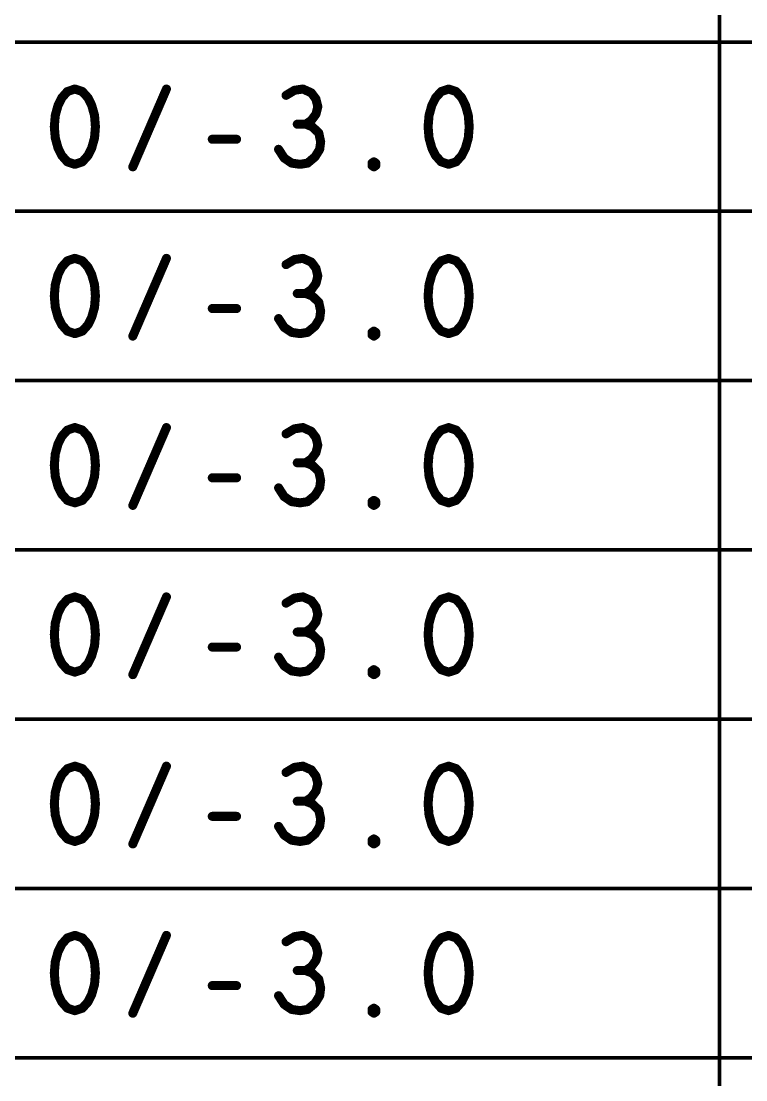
# Model space of a CAD drawing. Extents: x -14.2 to 19.9, y -5.2 to 16.9.
# Drawn here: x 12.255 to 13.457, y 3.248 to 5.005 of the extents above; entities that cross this region are included whole.
import ezdxf

# ---------------------------------------------------------------- set-up
doc = ezdxf.new("R2010")
doc.units = 0
doc.layers.get('0').update_dxf_attribs({"linetype": 'CONTINUOUS'})
doc.layers.add('FAB', color=2, linetype='CONTINUOUS')

# ---------------------------------------------------------------- blocks, each defined once
blk = doc.blocks.new('ROUND_105')
at = {"const_width": 0.0075}
blk.add_lwpolyline([(-0.00375, 0, 1), (0.00375, 0, 1)], format="xyb", close=True, dxfattribs=at)

msp = doc.modelspace()

# ---------------------------------------------------------------- linework, layer by layer
at = {"layer": 'FAB'}
for points, const_width in [([(13.4138, 6.3754), (13.4138, -0.3686)], 0.006), ([(8.7328, 4.9703), (15.4598, 4.9703)], 0.006), ([(12.3319, 4.8882), (12.3226, 4.8778)], 0.015), ([(12.3443, 4.8924), (12.3319, 4.8882)], 0.015), ([(12.3567, 4.8882), (12.3443, 4.8924)], 0.015), ([(12.366, 4.8778), (12.3567, 4.8882)], 0.015), ([(12.4404, 4.7632), (12.4962, 4.8924)], 0.015), ([(12.7086, 4.8903), (12.6946, 4.8819)], 0.015), ([(12.7225, 4.8924), (12.7086, 4.8903)], 0.015), ([(12.7365, 4.8861), (12.7225, 4.8924)], 0.015), ([(12.7442, 4.8757), (12.7365, 4.8861)], 0.015), ([(12.9519, 4.8882), (12.9426, 4.8778)], 0.015), ([(12.9643, 4.8924), (12.9519, 4.8882)], 0.015), ([(12.9767, 4.8882), (12.9643, 4.8924)], 0.015), ([(12.986, 4.8778), (12.9767, 4.8882)], 0.015), ([(12.3164, 4.8653), (12.3118, 4.8486)], 0.015), ([(12.3226, 4.8778), (12.3164, 4.8653)], 0.015), ([(12.3722, 4.8653), (12.366, 4.8778)], 0.015), ([(12.3769, 4.8486), (12.3722, 4.8653)], 0.015), ([(12.7473, 4.8632), (12.7442, 4.8757)], 0.015), ([(12.7442, 4.8507), (12.7473, 4.8632)], 0.015), ([(12.9364, 4.8653), (12.9318, 4.8486)], 0.015), ([(12.9426, 4.8778), (12.9364, 4.8653)], 0.015), ([(12.9922, 4.8653), (12.986, 4.8778)], 0.015), ([(12.9969, 4.8486), (12.9922, 4.8653)], 0.015), ([(12.3118, 4.8486), (12.3102, 4.8298)], 0.015), ([(12.3784, 4.8298), (12.3769, 4.8486)], 0.015), ([(12.7365, 4.8403), (12.7442, 4.8507)], 0.015), ([(12.9318, 4.8486), (12.9302, 4.8298)], 0.015), ([(12.9984, 4.8298), (12.9969, 4.8486)], 0.015), ([(12.3102, 4.8298), (12.3118, 4.8111)], 0.015), ([(12.3769, 4.8111), (12.3784, 4.8298)], 0.015), ([(12.7272, 4.834), (12.7132, 4.834)], 0.015), ([(12.7272, 4.834), (12.7365, 4.8403)], 0.015), ([(12.738, 4.8298), (12.7272, 4.834)], 0.015), ([(12.7489, 4.8194), (12.738, 4.8298)], 0.015), ([(12.9302, 4.8298), (12.9318, 4.8111)], 0.015), ([(12.9969, 4.8111), (12.9984, 4.8298)], 0.015), ([(12.3118, 4.8111), (12.3164, 4.7944)], 0.015), ([(12.3722, 4.7944), (12.3769, 4.8111)], 0.015), ([(12.5722, 4.809), (12.6125, 4.809)], 0.015), ([(12.752, 4.8048), (12.7489, 4.8194)], 0.015), ([(12.9318, 4.8111), (12.9364, 4.7944)], 0.015), ([(12.9922, 4.7944), (12.9969, 4.8111)], 0.015), ([(12.3164, 4.7944), (12.3226, 4.7819)], 0.015), ([(12.366, 4.7819), (12.3722, 4.7944)], 0.015), ([(12.6822, 4.7923), (12.6915, 4.7778)], 0.015), ([(12.7427, 4.7798), (12.7504, 4.7923)], 0.015), ([(12.7504, 4.7923), (12.752, 4.8048)], 0.015), ([(12.9364, 4.7944), (12.9426, 4.7819)], 0.015), ([(12.986, 4.7819), (12.9922, 4.7944)], 0.015), ([(12.3226, 4.7819), (12.3319, 4.7715)], 0.015), ([(12.3567, 4.7715), (12.366, 4.7819)], 0.015), ([(12.6915, 4.7778), (12.7039, 4.7694)], 0.015), ([(12.7303, 4.7694), (12.7427, 4.7798)], 0.015), ([(12.9426, 4.7819), (12.9519, 4.7715)], 0.015), ([(12.9767, 4.7715), (12.986, 4.7819)], 0.015), ([(12.3319, 4.7715), (12.3443, 4.7674)], 0.015), ([(12.3443, 4.7674), (12.3567, 4.7715)], 0.015), ([(12.7039, 4.7694), (12.7179, 4.7674)], 0.015), ([(12.7179, 4.7674), (12.7303, 4.7694)], 0.015), ([(12.8372, 4.7694), (12.8403, 4.7715)], 0.015), ([(12.8372, 4.7653), (12.8372, 4.7694)], 0.015), ([(12.8403, 4.7632), (12.8372, 4.7653)], 0.015), ([(12.8403, 4.7715), (12.8434, 4.7694)], 0.015), ([(12.8434, 4.7653), (12.8403, 4.7632)], 0.015), ([(12.8434, 4.7694), (12.8434, 4.7653)], 0.015), ([(12.9519, 4.7715), (12.9643, 4.7674)], 0.015), ([(12.9643, 4.7674), (12.9767, 4.7715)], 0.015), ([(8.7328, 4.6894), (15.4598, 4.6894)], 0.006), ([(12.3319, 4.6072), (12.3226, 4.5968)], 0.015), ([(12.3443, 4.6113), (12.3319, 4.6072)], 0.015), ([(12.3567, 4.6072), (12.3443, 4.6113)], 0.015), ([(12.366, 4.5968), (12.3567, 4.6072)], 0.015), ([(12.4404, 4.4822), (12.4962, 4.6113)], 0.015), ([(12.7086, 4.6093), (12.6946, 4.6009)], 0.015), ([(12.7225, 4.6113), (12.7086, 4.6093)], 0.015), ([(12.7365, 4.6051), (12.7225, 4.6113)], 0.015), ([(12.7442, 4.5947), (12.7365, 4.6051)], 0.015), ([(12.9519, 4.6072), (12.9426, 4.5968)], 0.015), ([(12.9643, 4.6113), (12.9519, 4.6072)], 0.015), ([(12.9767, 4.6072), (12.9643, 4.6113)], 0.015), ([(12.986, 4.5968), (12.9767, 4.6072)], 0.015), ([(12.3164, 4.5843), (12.3118, 4.5676)], 0.015), ([(12.3226, 4.5968), (12.3164, 4.5843)], 0.015), ([(12.3722, 4.5843), (12.366, 4.5968)], 0.015), ([(12.3769, 4.5676), (12.3722, 4.5843)], 0.015), ([(12.7473, 4.5822), (12.7442, 4.5947)], 0.015), ([(12.7442, 4.5697), (12.7473, 4.5822)], 0.015), ([(12.9364, 4.5843), (12.9318, 4.5676)], 0.015), ([(12.9426, 4.5968), (12.9364, 4.5843)], 0.015), ([(12.9922, 4.5843), (12.986, 4.5968)], 0.015), ([(12.9969, 4.5676), (12.9922, 4.5843)], 0.015), ([(12.3118, 4.5676), (12.3102, 4.5488)], 0.015), ([(12.3784, 4.5488), (12.3769, 4.5676)], 0.015), ([(12.7365, 4.5593), (12.7442, 4.5697)], 0.015), ([(12.9318, 4.5676), (12.9302, 4.5488)], 0.015), ([(12.9984, 4.5488), (12.9969, 4.5676)], 0.015), ([(12.3102, 4.5488), (12.3118, 4.5301)], 0.015), ([(12.3769, 4.5301), (12.3784, 4.5488)], 0.015), ([(12.7272, 4.553), (12.7132, 4.553)], 0.015), ([(12.7272, 4.553), (12.7365, 4.5593)], 0.015), ([(12.738, 4.5488), (12.7272, 4.553)], 0.015), ([(12.7489, 4.5384), (12.738, 4.5488)], 0.015), ([(12.9302, 4.5488), (12.9318, 4.5301)], 0.015), ([(12.9969, 4.5301), (12.9984, 4.5488)], 0.015), ([(12.3118, 4.5301), (12.3164, 4.5134)], 0.015), ([(12.3722, 4.5134), (12.3769, 4.5301)], 0.015), ([(12.5722, 4.528), (12.6125, 4.528)], 0.015), ([(12.752, 4.5238), (12.7489, 4.5384)], 0.015), ([(12.9318, 4.5301), (12.9364, 4.5134)], 0.015), ([(12.9922, 4.5134), (12.9969, 4.5301)], 0.015), ([(12.3164, 4.5134), (12.3226, 4.5009)], 0.015), ([(12.366, 4.5009), (12.3722, 4.5134)], 0.015), ([(12.6822, 4.5113), (12.6915, 4.4968)], 0.015), ([(12.7427, 4.4988), (12.7504, 4.5113)], 0.015), ([(12.7504, 4.5113), (12.752, 4.5238)], 0.015), ([(12.9364, 4.5134), (12.9426, 4.5009)], 0.015), ([(12.986, 4.5009), (12.9922, 4.5134)], 0.015), ([(12.3226, 4.5009), (12.3319, 4.4905)], 0.015), ([(12.3567, 4.4905), (12.366, 4.5009)], 0.015), ([(12.6915, 4.4968), (12.7039, 4.4884)], 0.015), ([(12.7303, 4.4884), (12.7427, 4.4988)], 0.015), ([(12.9426, 4.5009), (12.9519, 4.4905)], 0.015), ([(12.9767, 4.4905), (12.986, 4.5009)], 0.015), ([(12.3319, 4.4905), (12.3443, 4.4863)], 0.015), ([(12.3443, 4.4863), (12.3567, 4.4905)], 0.015), ([(12.7039, 4.4884), (12.7179, 4.4863)], 0.015), ([(12.7179, 4.4863), (12.7303, 4.4884)], 0.015), ([(12.8372, 4.4884), (12.8403, 4.4905)], 0.015), ([(12.8372, 4.4843), (12.8372, 4.4884)], 0.015), ([(12.8403, 4.4822), (12.8372, 4.4843)], 0.015), ([(12.8403, 4.4905), (12.8434, 4.4884)], 0.015), ([(12.8434, 4.4843), (12.8403, 4.4822)], 0.015), ([(12.8434, 4.4884), (12.8434, 4.4843)], 0.015), ([(12.9519, 4.4905), (12.9643, 4.4863)], 0.015), ([(12.9643, 4.4863), (12.9767, 4.4905)], 0.015), ([(8.7328, 4.4084), (15.4598, 4.4084)], 0.006), ([(12.3226, 4.3158), (12.3164, 4.3033)], 0.015), ([(12.3319, 4.3262), (12.3226, 4.3158)], 0.015), ([(12.3443, 4.3304), (12.3319, 4.3262)], 0.015), ([(12.3567, 4.3262), (12.3443, 4.3304)], 0.015), ([(12.366, 4.3158), (12.3567, 4.3262)], 0.015), ([(12.3722, 4.3033), (12.366, 4.3158)], 0.015), ([(12.4404, 4.2012), (12.4962, 4.3304)], 0.015), ([(12.7086, 4.3283), (12.6946, 4.3199)], 0.015), ([(12.7225, 4.3304), (12.7086, 4.3283)], 0.015), ([(12.7365, 4.3241), (12.7225, 4.3304)], 0.015), ([(12.7442, 4.3137), (12.7365, 4.3241)], 0.015), ([(12.9426, 4.3158), (12.9364, 4.3033)], 0.015), ([(12.9519, 4.3262), (12.9426, 4.3158)], 0.015), ([(12.9643, 4.3304), (12.9519, 4.3262)], 0.015), ([(12.9767, 4.3262), (12.9643, 4.3304)], 0.015), ([(12.986, 4.3158), (12.9767, 4.3262)], 0.015), ([(12.9922, 4.3033), (12.986, 4.3158)], 0.015), ([(12.3164, 4.3033), (12.3118, 4.2866)], 0.015), ([(12.3769, 4.2866), (12.3722, 4.3033)], 0.015), ([(12.7473, 4.3012), (12.7442, 4.3137)], 0.015), ([(12.7442, 4.2887), (12.7473, 4.3012)], 0.015), ([(12.9364, 4.3033), (12.9318, 4.2866)], 0.015), ([(12.9969, 4.2866), (12.9922, 4.3033)], 0.015), ([(12.3118, 4.2866), (12.3102, 4.2678)], 0.015), ([(12.3784, 4.2678), (12.3769, 4.2866)], 0.015), ([(12.7365, 4.2783), (12.7442, 4.2887)], 0.015), ([(12.9318, 4.2866), (12.9302, 4.2678)], 0.015), ([(12.9984, 4.2678), (12.9969, 4.2866)], 0.015), ([(12.3102, 4.2678), (12.3118, 4.2491)], 0.015), ([(12.3769, 4.2491), (12.3784, 4.2678)], 0.015), ([(12.7272, 4.272), (12.7132, 4.272)], 0.015), ([(12.7272, 4.272), (12.7365, 4.2783)], 0.015), ([(12.738, 4.2678), (12.7272, 4.272)], 0.015), ([(12.7489, 4.2574), (12.738, 4.2678)], 0.015), ([(12.9302, 4.2678), (12.9318, 4.2491)], 0.015), ([(12.9969, 4.2491), (12.9984, 4.2678)], 0.015), ([(12.3118, 4.2491), (12.3164, 4.2324)], 0.015), ([(12.3722, 4.2324), (12.3769, 4.2491)], 0.015), ([(12.5722, 4.247), (12.6125, 4.247)], 0.015), ([(12.752, 4.2428), (12.7489, 4.2574)], 0.015), ([(12.9318, 4.2491), (12.9364, 4.2324)], 0.015), ([(12.9922, 4.2324), (12.9969, 4.2491)], 0.015), ([(12.3164, 4.2324), (12.3226, 4.2199)], 0.015), ([(12.366, 4.2199), (12.3722, 4.2324)], 0.015), ([(12.6822, 4.2303), (12.6915, 4.2158)], 0.015), ([(12.7427, 4.2178), (12.7504, 4.2303)], 0.015), ([(12.7504, 4.2303), (12.752, 4.2428)], 0.015), ([(12.9364, 4.2324), (12.9426, 4.2199)], 0.015), ([(12.986, 4.2199), (12.9922, 4.2324)], 0.015), ([(12.3226, 4.2199), (12.3319, 4.2095)], 0.015), ([(12.3567, 4.2095), (12.366, 4.2199)], 0.015), ([(12.6915, 4.2158), (12.7039, 4.2074)], 0.015), ([(12.7303, 4.2074), (12.7427, 4.2178)], 0.015), ([(12.9426, 4.2199), (12.9519, 4.2095)], 0.015), ([(12.9767, 4.2095), (12.986, 4.2199)], 0.015), ([(12.3319, 4.2095), (12.3443, 4.2054)], 0.015), ([(12.3443, 4.2054), (12.3567, 4.2095)], 0.015), ([(12.7039, 4.2074), (12.7179, 4.2054)], 0.015), ([(12.7179, 4.2054), (12.7303, 4.2074)], 0.015), ([(12.8372, 4.2074), (12.8403, 4.2095)], 0.015), ([(12.8372, 4.2033), (12.8372, 4.2074)], 0.015), ([(12.8403, 4.2012), (12.8372, 4.2033)], 0.015), ([(12.8403, 4.2095), (12.8434, 4.2074)], 0.015), ([(12.8434, 4.2033), (12.8403, 4.2012)], 0.015), ([(12.8434, 4.2074), (12.8434, 4.2033)], 0.015), ([(12.9519, 4.2095), (12.9643, 4.2054)], 0.015), ([(12.9643, 4.2054), (12.9767, 4.2095)], 0.015), ([(8.7328, 4.1273), (15.4598, 4.1273)], 0.006), ([(12.3226, 4.0348), (12.3164, 4.0223)], 0.015), ([(12.3319, 4.0452), (12.3226, 4.0348)], 0.015), ([(12.3443, 4.0493), (12.3319, 4.0452)], 0.015), ([(12.3567, 4.0452), (12.3443, 4.0493)], 0.015), ([(12.366, 4.0348), (12.3567, 4.0452)], 0.015), ([(12.3722, 4.0223), (12.366, 4.0348)], 0.015), ([(12.4404, 3.9202), (12.4962, 4.0493)], 0.015), ([(12.7086, 4.0473), (12.6946, 4.0389)], 0.015), ([(12.7225, 4.0493), (12.7086, 4.0473)], 0.015), ([(12.7365, 4.0431), (12.7225, 4.0493)], 0.015), ([(12.7442, 4.0327), (12.7365, 4.0431)], 0.015), ([(12.9426, 4.0348), (12.9364, 4.0223)], 0.015), ([(12.9519, 4.0452), (12.9426, 4.0348)], 0.015), ([(12.9643, 4.0493), (12.9519, 4.0452)], 0.015), ([(12.9767, 4.0452), (12.9643, 4.0493)], 0.015), ([(12.986, 4.0348), (12.9767, 4.0452)], 0.015), ([(12.9922, 4.0223), (12.986, 4.0348)], 0.015), ([(12.3164, 4.0223), (12.3118, 4.0056)], 0.015), ([(12.3769, 4.0056), (12.3722, 4.0223)], 0.015), ([(12.7473, 4.0202), (12.7442, 4.0327)], 0.015), ([(12.7442, 4.0077), (12.7473, 4.0202)], 0.015), ([(12.9364, 4.0223), (12.9318, 4.0056)], 0.015), ([(12.9969, 4.0056), (12.9922, 4.0223)], 0.015), ([(12.3118, 4.0056), (12.3102, 3.9868)], 0.015), ([(12.3784, 3.9868), (12.3769, 4.0056)], 0.015), ([(12.7365, 3.9973), (12.7442, 4.0077)], 0.015), ([(12.9318, 4.0056), (12.9302, 3.9868)], 0.015), ([(12.9984, 3.9868), (12.9969, 4.0056)], 0.015), ([(12.3102, 3.9868), (12.3118, 3.9681)], 0.015), ([(12.3769, 3.9681), (12.3784, 3.9868)], 0.015), ([(12.7272, 3.991), (12.7132, 3.991)], 0.015), ([(12.7272, 3.991), (12.7365, 3.9973)], 0.015), ([(12.738, 3.9868), (12.7272, 3.991)], 0.015), ([(12.7489, 3.9764), (12.738, 3.9868)], 0.015), ([(12.9302, 3.9868), (12.9318, 3.9681)], 0.015), ([(12.9969, 3.9681), (12.9984, 3.9868)], 0.015), ([(12.3118, 3.9681), (12.3164, 3.9514)], 0.015), ([(12.3722, 3.9514), (12.3769, 3.9681)], 0.015), ([(12.5722, 3.966), (12.6125, 3.966)], 0.015), ([(12.752, 3.9618), (12.7489, 3.9764)], 0.015), ([(12.9318, 3.9681), (12.9364, 3.9514)], 0.015), ([(12.9922, 3.9514), (12.9969, 3.9681)], 0.015), ([(12.3164, 3.9514), (12.3226, 3.9389)], 0.015), ([(12.366, 3.9389), (12.3722, 3.9514)], 0.015), ([(12.6822, 3.9493), (12.6915, 3.9348)], 0.015), ([(12.7427, 3.9368), (12.7504, 3.9493)], 0.015), ([(12.7504, 3.9493), (12.752, 3.9618)], 0.015), ([(12.9364, 3.9514), (12.9426, 3.9389)], 0.015), ([(12.986, 3.9389), (12.9922, 3.9514)], 0.015), ([(12.3226, 3.9389), (12.3319, 3.9285)], 0.015), ([(12.3567, 3.9285), (12.366, 3.9389)], 0.015), ([(12.6915, 3.9348), (12.7039, 3.9264)], 0.015), ([(12.7303, 3.9264), (12.7427, 3.9368)], 0.015), ([(12.9426, 3.9389), (12.9519, 3.9285)], 0.015), ([(12.9767, 3.9285), (12.986, 3.9389)], 0.015), ([(12.3319, 3.9285), (12.3443, 3.9244)], 0.015), ([(12.3443, 3.9244), (12.3567, 3.9285)], 0.015), ([(12.7039, 3.9264), (12.7179, 3.9244)], 0.015), ([(12.7179, 3.9244), (12.7303, 3.9264)], 0.015), ([(12.8372, 3.9264), (12.8403, 3.9285)], 0.015), ([(12.8372, 3.9223), (12.8372, 3.9264)], 0.015), ([(12.8403, 3.9202), (12.8372, 3.9223)], 0.015), ([(12.8403, 3.9285), (12.8434, 3.9264)], 0.015), ([(12.8434, 3.9223), (12.8403, 3.9202)], 0.015), ([(12.8434, 3.9264), (12.8434, 3.9223)], 0.015), ([(12.9519, 3.9285), (12.9643, 3.9244)], 0.015), ([(12.9643, 3.9244), (12.9767, 3.9285)], 0.015), ([(8.7328, 3.8464), (15.4598, 3.8464)], 0.006), ([(12.3226, 3.7538), (12.3164, 3.7413)], 0.015), ([(12.3319, 3.7642), (12.3226, 3.7538)], 0.015), ([(12.3443, 3.7683), (12.3319, 3.7642)], 0.015), ([(12.3567, 3.7642), (12.3443, 3.7683)], 0.015), ([(12.366, 3.7538), (12.3567, 3.7642)], 0.015), ([(12.3722, 3.7413), (12.366, 3.7538)], 0.015), ([(12.4404, 3.6392), (12.4962, 3.7683)], 0.015), ([(12.7086, 3.7663), (12.6946, 3.7579)], 0.015), ([(12.7225, 3.7683), (12.7086, 3.7663)], 0.015), ([(12.7365, 3.7621), (12.7225, 3.7683)], 0.015), ([(12.7442, 3.7517), (12.7365, 3.7621)], 0.015), ([(12.9426, 3.7538), (12.9364, 3.7413)], 0.015), ([(12.9519, 3.7642), (12.9426, 3.7538)], 0.015), ([(12.9643, 3.7683), (12.9519, 3.7642)], 0.015), ([(12.9767, 3.7642), (12.9643, 3.7683)], 0.015), ([(12.986, 3.7538), (12.9767, 3.7642)], 0.015), ([(12.9922, 3.7413), (12.986, 3.7538)], 0.015), ([(12.3164, 3.7413), (12.3118, 3.7246)], 0.015), ([(12.3769, 3.7246), (12.3722, 3.7413)], 0.015), ([(12.7473, 3.7392), (12.7442, 3.7517)], 0.015), ([(12.7442, 3.7267), (12.7473, 3.7392)], 0.015), ([(12.9364, 3.7413), (12.9318, 3.7246)], 0.015), ([(12.9969, 3.7246), (12.9922, 3.7413)], 0.015), ([(12.3118, 3.7246), (12.3102, 3.7058)], 0.015), ([(12.3784, 3.7058), (12.3769, 3.7246)], 0.015), ([(12.7365, 3.7163), (12.7442, 3.7267)], 0.015), ([(12.9318, 3.7246), (12.9302, 3.7058)], 0.015), ([(12.9984, 3.7058), (12.9969, 3.7246)], 0.015), ([(12.3102, 3.7058), (12.3118, 3.6871)], 0.015), ([(12.3769, 3.6871), (12.3784, 3.7058)], 0.015), ([(12.7272, 3.71), (12.7132, 3.71)], 0.015), ([(12.7272, 3.71), (12.7365, 3.7163)], 0.015), ([(12.738, 3.7058), (12.7272, 3.71)], 0.015), ([(12.7489, 3.6954), (12.738, 3.7058)], 0.015), ([(12.9302, 3.7058), (12.9318, 3.6871)], 0.015), ([(12.9969, 3.6871), (12.9984, 3.7058)], 0.015), ([(12.3118, 3.6871), (12.3164, 3.6704)], 0.015), ([(12.3722, 3.6704), (12.3769, 3.6871)], 0.015), ([(12.5722, 3.685), (12.6125, 3.685)], 0.015), ([(12.752, 3.6808), (12.7489, 3.6954)], 0.015), ([(12.9318, 3.6871), (12.9364, 3.6704)], 0.015), ([(12.9922, 3.6704), (12.9969, 3.6871)], 0.015), ([(12.3164, 3.6704), (12.3226, 3.6579)], 0.015), ([(12.366, 3.6579), (12.3722, 3.6704)], 0.015), ([(12.6822, 3.6683), (12.6915, 3.6538)], 0.015), ([(12.7427, 3.6558), (12.7504, 3.6683)], 0.015), ([(12.7504, 3.6683), (12.752, 3.6808)], 0.015), ([(12.9364, 3.6704), (12.9426, 3.6579)], 0.015), ([(12.986, 3.6579), (12.9922, 3.6704)], 0.015), ([(12.3226, 3.6579), (12.3319, 3.6475)], 0.015), ([(12.3567, 3.6475), (12.366, 3.6579)], 0.015), ([(12.6915, 3.6538), (12.7039, 3.6454)], 0.015), ([(12.7303, 3.6454), (12.7427, 3.6558)], 0.015), ([(12.9426, 3.6579), (12.9519, 3.6475)], 0.015), ([(12.9767, 3.6475), (12.986, 3.6579)], 0.015), ([(12.3319, 3.6475), (12.3443, 3.6433)], 0.015), ([(12.3443, 3.6433), (12.3567, 3.6475)], 0.015), ([(12.7039, 3.6454), (12.7179, 3.6433)], 0.015), ([(12.7179, 3.6433), (12.7303, 3.6454)], 0.015), ([(12.8372, 3.6454), (12.8403, 3.6475)], 0.015), ([(12.8372, 3.6413), (12.8372, 3.6454)], 0.015), ([(12.8403, 3.6392), (12.8372, 3.6413)], 0.015), ([(12.8403, 3.6475), (12.8434, 3.6454)], 0.015), ([(12.8434, 3.6413), (12.8403, 3.6392)], 0.015), ([(12.8434, 3.6454), (12.8434, 3.6413)], 0.015), ([(12.9519, 3.6475), (12.9643, 3.6433)], 0.015), ([(12.9643, 3.6433), (12.9767, 3.6475)], 0.015), ([(8.7328, 3.5654), (15.4598, 3.5654)], 0.006), ([(12.3226, 3.4728), (12.3164, 3.4603)], 0.015), ([(12.3319, 3.4832), (12.3226, 3.4728)], 0.015), ([(12.3443, 3.4874), (12.3319, 3.4832)], 0.015), ([(12.3567, 3.4832), (12.3443, 3.4874)], 0.015), ([(12.366, 3.4728), (12.3567, 3.4832)], 0.015), ([(12.3722, 3.4603), (12.366, 3.4728)], 0.015), ([(12.4404, 3.3582), (12.4962, 3.4874)], 0.015), ([(12.7086, 3.4853), (12.6946, 3.4769)], 0.015), ([(12.7225, 3.4874), (12.7086, 3.4853)], 0.015), ([(12.7365, 3.4811), (12.7225, 3.4874)], 0.015), ([(12.7442, 3.4707), (12.7365, 3.4811)], 0.015), ([(12.9426, 3.4728), (12.9364, 3.4603)], 0.015), ([(12.9519, 3.4832), (12.9426, 3.4728)], 0.015), ([(12.9643, 3.4874), (12.9519, 3.4832)], 0.015), ([(12.9767, 3.4832), (12.9643, 3.4874)], 0.015), ([(12.986, 3.4728), (12.9767, 3.4832)], 0.015), ([(12.9922, 3.4603), (12.986, 3.4728)], 0.015), ([(12.3164, 3.4603), (12.3118, 3.4436)], 0.015), ([(12.3769, 3.4436), (12.3722, 3.4603)], 0.015), ([(12.7473, 3.4582), (12.7442, 3.4707)], 0.015), ([(12.7442, 3.4457), (12.7473, 3.4582)], 0.015), ([(12.9364, 3.4603), (12.9318, 3.4436)], 0.015), ([(12.9969, 3.4436), (12.9922, 3.4603)], 0.015), ([(12.3118, 3.4436), (12.3102, 3.4248)], 0.015), ([(12.3784, 3.4248), (12.3769, 3.4436)], 0.015), ([(12.7365, 3.4353), (12.7442, 3.4457)], 0.015), ([(12.9318, 3.4436), (12.9302, 3.4248)], 0.015), ([(12.9984, 3.4248), (12.9969, 3.4436)], 0.015), ([(12.3102, 3.4248), (12.3118, 3.4061)], 0.015), ([(12.3769, 3.4061), (12.3784, 3.4248)], 0.015), ([(12.7272, 3.429), (12.7132, 3.429)], 0.015), ([(12.7272, 3.429), (12.7365, 3.4353)], 0.015), ([(12.738, 3.4248), (12.7272, 3.429)], 0.015), ([(12.7489, 3.4144), (12.738, 3.4248)], 0.015), ([(12.9302, 3.4248), (12.9318, 3.4061)], 0.015), ([(12.9969, 3.4061), (12.9984, 3.4248)], 0.015), ([(12.3118, 3.4061), (12.3164, 3.3894)], 0.015), ([(12.3722, 3.3894), (12.3769, 3.4061)], 0.015), ([(12.5722, 3.404), (12.6125, 3.404)], 0.015), ([(12.752, 3.3998), (12.7489, 3.4144)], 0.015), ([(12.9318, 3.4061), (12.9364, 3.3894)], 0.015), ([(12.9922, 3.3894), (12.9969, 3.4061)], 0.015), ([(12.3164, 3.3894), (12.3226, 3.3769)], 0.015), ([(12.366, 3.3769), (12.3722, 3.3894)], 0.015), ([(12.6822, 3.3873), (12.6915, 3.3728)], 0.015), ([(12.7427, 3.3748), (12.7504, 3.3873)], 0.015), ([(12.7504, 3.3873), (12.752, 3.3998)], 0.015), ([(12.9364, 3.3894), (12.9426, 3.3769)], 0.015), ([(12.986, 3.3769), (12.9922, 3.3894)], 0.015), ([(12.3226, 3.3769), (12.3319, 3.3665)], 0.015), ([(12.3567, 3.3665), (12.366, 3.3769)], 0.015), ([(12.6915, 3.3728), (12.7039, 3.3644)], 0.015), ([(12.7303, 3.3644), (12.7427, 3.3748)], 0.015), ([(12.9426, 3.3769), (12.9519, 3.3665)], 0.015), ([(12.9767, 3.3665), (12.986, 3.3769)], 0.015), ([(12.3319, 3.3665), (12.3443, 3.3624)], 0.015), ([(12.3443, 3.3624), (12.3567, 3.3665)], 0.015), ([(12.7039, 3.3644), (12.7179, 3.3624)], 0.015), ([(12.7179, 3.3624), (12.7303, 3.3644)], 0.015), ([(12.8372, 3.3644), (12.8403, 3.3665)], 0.015), ([(12.8372, 3.3603), (12.8372, 3.3644)], 0.015), ([(12.8403, 3.3582), (12.8372, 3.3603)], 0.015), ([(12.8403, 3.3665), (12.8434, 3.3644)], 0.015), ([(12.8434, 3.3603), (12.8403, 3.3582)], 0.015), ([(12.8434, 3.3644), (12.8434, 3.3603)], 0.015), ([(12.9519, 3.3665), (12.9643, 3.3624)], 0.015), ([(12.9643, 3.3624), (12.9767, 3.3665)], 0.015), ([(8.7328, 3.2843), (15.4598, 3.2843)], 0.006)]:
    msp.add_lwpolyline(points, dxfattribs=dict(at, const_width=const_width))

# ---------------------------------------------------------------- block references
for p in [(12.3319, 4.8882), (12.3319, 4.8882), (12.3443, 4.8924), (12.3443, 4.8924), (12.3567, 4.8882), (12.3567, 4.8882), (12.4962, 4.8924), (12.6946, 4.8819), (12.7086, 4.8903), (12.7086, 4.8903), (12.7225, 4.8924), (12.7225, 4.8924), (12.7365, 4.8861), (12.7365, 4.8861), (12.9519, 4.8882), (12.9519, 4.8882), (12.9643, 4.8924), (12.9643, 4.8924), (12.9767, 4.8882), (12.9767, 4.8882), (12.3164, 4.8653), (12.3164, 4.8653), (12.3226, 4.8778), (12.3226, 4.8778), (12.366, 4.8778), (12.366, 4.8778), (12.3722, 4.8653), (12.3722, 4.8653), (12.7442, 4.8757), (12.7442, 4.8757), (12.7473, 4.8632), (12.7473, 4.8632), (12.9364, 4.8653), (12.9364, 4.8653), (12.9426, 4.8778), (12.9426, 4.8778), (12.986, 4.8778), (12.986, 4.8778), (12.9922, 4.8653), (12.9922, 4.8653), (12.3118, 4.8486), (12.3118, 4.8486), (12.3769, 4.8486), (12.3769, 4.8486), (12.7442, 4.8507), (12.7442, 4.8507), (12.9318, 4.8486), (12.9318, 4.8486), (12.9969, 4.8486), (12.9969, 4.8486), (12.3102, 4.8298), (12.3102, 4.8298), (12.3784, 4.8298), (12.3784, 4.8298), (12.7132, 4.834), (12.7272, 4.834), (12.7272, 4.834), (12.7272, 4.834), (12.7365, 4.8403), (12.7365, 4.8403), (12.738, 4.8298), (12.738, 4.8298), (12.9302, 4.8298), (12.9302, 4.8298), (12.9984, 4.8298), (12.9984, 4.8298), (12.3118, 4.8111), (12.3118, 4.8111), (12.3769, 4.8111), (12.3769, 4.8111), (12.5722, 4.809), (12.6125, 4.809), (12.7489, 4.8194), (12.7489, 4.8194), (12.9318, 4.8111), (12.9318, 4.8111), (12.9969, 4.8111), (12.9969, 4.8111), (12.3164, 4.7944), (12.3164, 4.7944), (12.3722, 4.7944), (12.3722, 4.7944), (12.6822, 4.7923), (12.7504, 4.7923), (12.7504, 4.7923), (12.752, 4.8048), (12.752, 4.8048), (12.9364, 4.7944), (12.9364, 4.7944), (12.9922, 4.7944), (12.9922, 4.7944), (12.3226, 4.7819), (12.3226, 4.7819), (12.366, 4.7819), (12.366, 4.7819), (12.6915, 4.7778), (12.6915, 4.7778), (12.7427, 4.7798), (12.7427, 4.7798), (12.9426, 4.7819), (12.9426, 4.7819), (12.986, 4.7819), (12.986, 4.7819), (12.3319, 4.7715), (12.3319, 4.7715), (12.3443, 4.7674), (12.3443, 4.7674), (12.3567, 4.7715), (12.3567, 4.7715), (12.4404, 4.7632), (12.7039, 4.7694), (12.7039, 4.7694), (12.7179, 4.7674), (12.7179, 4.7674), (12.7303, 4.7694), (12.7303, 4.7694), (12.8372, 4.7694), (12.8372, 4.7694), (12.8372, 4.7653), (12.8372, 4.7653), (12.8403, 4.7715), (12.8403, 4.7715), (12.8403, 4.7632), (12.8403, 4.7632), (12.8434, 4.7694), (12.8434, 4.7694), (12.8434, 4.7653), (12.8434, 4.7653), (12.9519, 4.7715), (12.9519, 4.7715), (12.9643, 4.7674), (12.9643, 4.7674), (12.9767, 4.7715), (12.9767, 4.7715), (12.3319, 4.6072), (12.3319, 4.6072), (12.3443, 4.6113), (12.3443, 4.6113), (12.3567, 4.6072), (12.3567, 4.6072), (12.4962, 4.6113), (12.6946, 4.6009), (12.7086, 4.6093), (12.7086, 4.6093), (12.7225, 4.6113), (12.7225, 4.6113), (12.7365, 4.6051), (12.7365, 4.6051), (12.9519, 4.6072), (12.9519, 4.6072), (12.9643, 4.6113), (12.9643, 4.6113), (12.9767, 4.6072), (12.9767, 4.6072), (12.3164, 4.5843), (12.3164, 4.5843), (12.3226, 4.5968), (12.3226, 4.5968), (12.366, 4.5968), (12.366, 4.5968), (12.3722, 4.5843), (12.3722, 4.5843), (12.7442, 4.5947), (12.7442, 4.5947), (12.7473, 4.5822), (12.7473, 4.5822), (12.9364, 4.5843), (12.9364, 4.5843), (12.9426, 4.5968), (12.9426, 4.5968), (12.986, 4.5968), (12.986, 4.5968), (12.9922, 4.5843), (12.9922, 4.5843), (12.3118, 4.5676), (12.3118, 4.5676), (12.3769, 4.5676), (12.3769, 4.5676), (12.7442, 4.5697), (12.7442, 4.5697), (12.9318, 4.5676), (12.9318, 4.5676), (12.9969, 4.5676), (12.9969, 4.5676), (12.3102, 4.5488), (12.3102, 4.5488), (12.3784, 4.5488), (12.3784, 4.5488), (12.7132, 4.553), (12.7272, 4.553), (12.7272, 4.553), (12.7272, 4.553), (12.7365, 4.5593), (12.7365, 4.5593), (12.738, 4.5488), (12.738, 4.5488), (12.9302, 4.5488), (12.9302, 4.5488), (12.9984, 4.5488), (12.9984, 4.5488), (12.3118, 4.5301), (12.3118, 4.5301), (12.3769, 4.5301), (12.3769, 4.5301), (12.5722, 4.528), (12.6125, 4.528), (12.7489, 4.5384), (12.7489, 4.5384), (12.9318, 4.5301), (12.9318, 4.5301), (12.9969, 4.5301), (12.9969, 4.5301), (12.3164, 4.5134), (12.3164, 4.5134), (12.3722, 4.5134), (12.3722, 4.5134), (12.6822, 4.5113), (12.7504, 4.5113), (12.7504, 4.5113), (12.752, 4.5238), (12.752, 4.5238), (12.9364, 4.5134), (12.9364, 4.5134), (12.9922, 4.5134), (12.9922, 4.5134), (12.3226, 4.5009), (12.3226, 4.5009), (12.366, 4.5009), (12.366, 4.5009), (12.6915, 4.4968), (12.6915, 4.4968), (12.7427, 4.4988), (12.7427, 4.4988), (12.9426, 4.5009), (12.9426, 4.5009), (12.986, 4.5009), (12.986, 4.5009), (12.3319, 4.4905), (12.3319, 4.4905), (12.3443, 4.4863), (12.3443, 4.4863), (12.3567, 4.4905), (12.3567, 4.4905), (12.4404, 4.4822), (12.7039, 4.4884), (12.7039, 4.4884), (12.7179, 4.4863), (12.7179, 4.4863), (12.7303, 4.4884), (12.7303, 4.4884), (12.8372, 4.4884), (12.8372, 4.4884), (12.8372, 4.4843), (12.8372, 4.4843), (12.8403, 4.4905), (12.8403, 4.4905), (12.8403, 4.4822), (12.8403, 4.4822), (12.8434, 4.4884), (12.8434, 4.4884), (12.8434, 4.4843), (12.8434, 4.4843), (12.9519, 4.4905), (12.9519, 4.4905), (12.9643, 4.4863), (12.9643, 4.4863), (12.9767, 4.4905), (12.9767, 4.4905), (12.3226, 4.3158), (12.3226, 4.3158), (12.3319, 4.3262), (12.3319, 4.3262), (12.3443, 4.3304), (12.3443, 4.3304), (12.3567, 4.3262), (12.3567, 4.3262), (12.366, 4.3158), (12.366, 4.3158), (12.4962, 4.3304), (12.6946, 4.3199), (12.7086, 4.3283), (12.7086, 4.3283), (12.7225, 4.3304), (12.7225, 4.3304), (12.7365, 4.3241), (12.7365, 4.3241), (12.9426, 4.3158), (12.9426, 4.3158), (12.9519, 4.3262), (12.9519, 4.3262), (12.9643, 4.3304), (12.9643, 4.3304), (12.9767, 4.3262), (12.9767, 4.3262), (12.986, 4.3158), (12.986, 4.3158), (12.3164, 4.3033), (12.3164, 4.3033), (12.3722, 4.3033), (12.3722, 4.3033), (12.7442, 4.3137), (12.7442, 4.3137), (12.7473, 4.3012), (12.7473, 4.3012), (12.9364, 4.3033), (12.9364, 4.3033), (12.9922, 4.3033), (12.9922, 4.3033), (12.3118, 4.2866), (12.3118, 4.2866), (12.3769, 4.2866), (12.3769, 4.2866), (12.7442, 4.2887), (12.7442, 4.2887), (12.9318, 4.2866), (12.9318, 4.2866), (12.9969, 4.2866), (12.9969, 4.2866), (12.3102, 4.2678), (12.3102, 4.2678), (12.3784, 4.2678), (12.3784, 4.2678), (12.7132, 4.272), (12.7272, 4.272), (12.7272, 4.272), (12.7272, 4.272), (12.7365, 4.2783), (12.7365, 4.2783), (12.738, 4.2678), (12.738, 4.2678), (12.9302, 4.2678), (12.9302, 4.2678), (12.9984, 4.2678), (12.9984, 4.2678), (12.3118, 4.2491), (12.3118, 4.2491), (12.3769, 4.2491), (12.3769, 4.2491), (12.5722, 4.247), (12.6125, 4.247), (12.7489, 4.2574), (12.7489, 4.2574), (12.9318, 4.2491), (12.9318, 4.2491), (12.9969, 4.2491), (12.9969, 4.2491), (12.3164, 4.2324), (12.3164, 4.2324), (12.3722, 4.2324), (12.3722, 4.2324), (12.6822, 4.2303), (12.7504, 4.2303), (12.7504, 4.2303), (12.752, 4.2428), (12.752, 4.2428), (12.9364, 4.2324), (12.9364, 4.2324), (12.9922, 4.2324), (12.9922, 4.2324), (12.3226, 4.2199), (12.3226, 4.2199), (12.366, 4.2199), (12.366, 4.2199), (12.6915, 4.2158), (12.6915, 4.2158), (12.7427, 4.2178), (12.7427, 4.2178), (12.9426, 4.2199), (12.9426, 4.2199), (12.986, 4.2199), (12.986, 4.2199), (12.3319, 4.2095), (12.3319, 4.2095), (12.3443, 4.2054), (12.3443, 4.2054), (12.3567, 4.2095), (12.3567, 4.2095), (12.4404, 4.2012), (12.7039, 4.2074), (12.7039, 4.2074), (12.7179, 4.2054), (12.7179, 4.2054), (12.7303, 4.2074), (12.7303, 4.2074), (12.8372, 4.2074), (12.8372, 4.2074), (12.8372, 4.2033), (12.8372, 4.2033), (12.8403, 4.2095), (12.8403, 4.2095), (12.8403, 4.2012), (12.8403, 4.2012), (12.8434, 4.2074), (12.8434, 4.2074), (12.8434, 4.2033), (12.8434, 4.2033), (12.9519, 4.2095), (12.9519, 4.2095), (12.9643, 4.2054), (12.9643, 4.2054), (12.9767, 4.2095), (12.9767, 4.2095), (12.3226, 4.0348), (12.3226, 4.0348), (12.3319, 4.0452), (12.3319, 4.0452), (12.3443, 4.0493), (12.3443, 4.0493), (12.3567, 4.0452), (12.3567, 4.0452), (12.366, 4.0348), (12.366, 4.0348), (12.4962, 4.0493), (12.6946, 4.0389), (12.7086, 4.0473), (12.7086, 4.0473), (12.7225, 4.0493), (12.7225, 4.0493), (12.7365, 4.0431), (12.7365, 4.0431), (12.9426, 4.0348), (12.9426, 4.0348), (12.9519, 4.0452), (12.9519, 4.0452), (12.9643, 4.0493), (12.9643, 4.0493), (12.9767, 4.0452), (12.9767, 4.0452), (12.986, 4.0348), (12.986, 4.0348), (12.3164, 4.0223), (12.3164, 4.0223), (12.3722, 4.0223), (12.3722, 4.0223), (12.7442, 4.0327), (12.7442, 4.0327), (12.7473, 4.0202), (12.7473, 4.0202), (12.9364, 4.0223), (12.9364, 4.0223), (12.9922, 4.0223), (12.9922, 4.0223), (12.3118, 4.0056), (12.3118, 4.0056), (12.3769, 4.0056), (12.3769, 4.0056), (12.7442, 4.0077), (12.7442, 4.0077), (12.9318, 4.0056), (12.9318, 4.0056), (12.9969, 4.0056), (12.9969, 4.0056), (12.3102, 3.9868), (12.3102, 3.9868), (12.3784, 3.9868), (12.3784, 3.9868), (12.7132, 3.991), (12.7272, 3.991), (12.7272, 3.991), (12.7272, 3.991), (12.7365, 3.9973), (12.7365, 3.9973), (12.738, 3.9868), (12.738, 3.9868), (12.9302, 3.9868), (12.9302, 3.9868), (12.9984, 3.9868), (12.9984, 3.9868), (12.3118, 3.9681), (12.3118, 3.9681), (12.3769, 3.9681), (12.3769, 3.9681), (12.5722, 3.966), (12.6125, 3.966), (12.7489, 3.9764), (12.7489, 3.9764), (12.9318, 3.9681), (12.9318, 3.9681), (12.9969, 3.9681), (12.9969, 3.9681), (12.3164, 3.9514), (12.3164, 3.9514), (12.3722, 3.9514), (12.3722, 3.9514), (12.6822, 3.9493), (12.7504, 3.9493), (12.7504, 3.9493), (12.752, 3.9618), (12.752, 3.9618), (12.9364, 3.9514), (12.9364, 3.9514), (12.9922, 3.9514), (12.9922, 3.9514), (12.3226, 3.9389), (12.3226, 3.9389), (12.366, 3.9389), (12.366, 3.9389), (12.6915, 3.9348), (12.6915, 3.9348), (12.7427, 3.9368), (12.7427, 3.9368), (12.9426, 3.9389), (12.9426, 3.9389), (12.986, 3.9389), (12.986, 3.9389), (12.3319, 3.9285), (12.3319, 3.9285), (12.3443, 3.9244), (12.3443, 3.9244), (12.3567, 3.9285), (12.3567, 3.9285), (12.4404, 3.9202), (12.7039, 3.9264), (12.7039, 3.9264), (12.7179, 3.9244), (12.7179, 3.9244), (12.7303, 3.9264), (12.7303, 3.9264), (12.8372, 3.9264), (12.8372, 3.9264), (12.8372, 3.9223), (12.8372, 3.9223), (12.8403, 3.9285), (12.8403, 3.9285), (12.8403, 3.9202), (12.8403, 3.9202), (12.8434, 3.9264), (12.8434, 3.9264), (12.8434, 3.9223), (12.8434, 3.9223), (12.9519, 3.9285), (12.9519, 3.9285), (12.9643, 3.9244), (12.9643, 3.9244), (12.9767, 3.9285), (12.9767, 3.9285), (12.3226, 3.7538), (12.3226, 3.7538), (12.3319, 3.7642), (12.3319, 3.7642), (12.3443, 3.7683), (12.3443, 3.7683), (12.3567, 3.7642), (12.3567, 3.7642), (12.366, 3.7538), (12.366, 3.7538), (12.4962, 3.7683), (12.6946, 3.7579), (12.7086, 3.7663), (12.7086, 3.7663), (12.7225, 3.7683), (12.7225, 3.7683), (12.7365, 3.7621), (12.7365, 3.7621), (12.9426, 3.7538), (12.9426, 3.7538), (12.9519, 3.7642), (12.9519, 3.7642), (12.9643, 3.7683), (12.9643, 3.7683), (12.9767, 3.7642), (12.9767, 3.7642), (12.986, 3.7538), (12.986, 3.7538), (12.3164, 3.7413), (12.3164, 3.7413), (12.3722, 3.7413), (12.3722, 3.7413), (12.7442, 3.7517), (12.7442, 3.7517), (12.7473, 3.7392), (12.7473, 3.7392), (12.9364, 3.7413), (12.9364, 3.7413), (12.9922, 3.7413), (12.9922, 3.7413), (12.3118, 3.7246), (12.3118, 3.7246), (12.3769, 3.7246), (12.3769, 3.7246), (12.7442, 3.7267), (12.7442, 3.7267), (12.9318, 3.7246), (12.9318, 3.7246), (12.9969, 3.7246), (12.9969, 3.7246), (12.3102, 3.7058), (12.3102, 3.7058), (12.3784, 3.7058), (12.3784, 3.7058), (12.7132, 3.71), (12.7272, 3.71), (12.7272, 3.71), (12.7272, 3.71), (12.7365, 3.7163), (12.7365, 3.7163), (12.738, 3.7058), (12.738, 3.7058), (12.9302, 3.7058), (12.9302, 3.7058), (12.9984, 3.7058), (12.9984, 3.7058), (12.3118, 3.6871), (12.3118, 3.6871), (12.3769, 3.6871), (12.3769, 3.6871), (12.5722, 3.685), (12.6125, 3.685), (12.7489, 3.6954), (12.7489, 3.6954), (12.9318, 3.6871), (12.9318, 3.6871), (12.9969, 3.6871), (12.9969, 3.6871), (12.3164, 3.6704), (12.3164, 3.6704), (12.3722, 3.6704), (12.3722, 3.6704), (12.6822, 3.6683), (12.7504, 3.6683), (12.7504, 3.6683), (12.752, 3.6808), (12.752, 3.6808), (12.9364, 3.6704), (12.9364, 3.6704), (12.9922, 3.6704), (12.9922, 3.6704), (12.3226, 3.6579), (12.3226, 3.6579), (12.366, 3.6579), (12.366, 3.6579), (12.6915, 3.6538), (12.6915, 3.6538), (12.7427, 3.6558), (12.7427, 3.6558), (12.9426, 3.6579), (12.9426, 3.6579), (12.986, 3.6579), (12.986, 3.6579), (12.3319, 3.6475), (12.3319, 3.6475), (12.3443, 3.6433), (12.3443, 3.6433), (12.3567, 3.6475), (12.3567, 3.6475), (12.4404, 3.6392), (12.7039, 3.6454), (12.7039, 3.6454), (12.7179, 3.6433), (12.7179, 3.6433), (12.7303, 3.6454), (12.7303, 3.6454), (12.8372, 3.6454), (12.8372, 3.6454), (12.8372, 3.6413), (12.8372, 3.6413), (12.8403, 3.6475), (12.8403, 3.6475), (12.8403, 3.6392), (12.8403, 3.6392), (12.8434, 3.6454), (12.8434, 3.6454), (12.8434, 3.6413), (12.8434, 3.6413), (12.9519, 3.6475), (12.9519, 3.6475), (12.9643, 3.6433), (12.9643, 3.6433), (12.9767, 3.6475), (12.9767, 3.6475), (12.3226, 3.4728), (12.3226, 3.4728), (12.3319, 3.4832), (12.3319, 3.4832), (12.3443, 3.4874), (12.3443, 3.4874), (12.3567, 3.4832), (12.3567, 3.4832), (12.366, 3.4728), (12.366, 3.4728), (12.4962, 3.4874), (12.6946, 3.4769), (12.7086, 3.4853), (12.7086, 3.4853), (12.7225, 3.4874), (12.7225, 3.4874), (12.7365, 3.4811), (12.7365, 3.4811), (12.9426, 3.4728), (12.9426, 3.4728), (12.9519, 3.4832), (12.9519, 3.4832), (12.9643, 3.4874), (12.9643, 3.4874), (12.9767, 3.4832), (12.9767, 3.4832), (12.986, 3.4728), (12.986, 3.4728), (12.3164, 3.4603), (12.3164, 3.4603), (12.3722, 3.4603), (12.3722, 3.4603), (12.7442, 3.4707), (12.7442, 3.4707), (12.7473, 3.4582), (12.7473, 3.4582), (12.9364, 3.4603), (12.9364, 3.4603), (12.9922, 3.4603), (12.9922, 3.4603), (12.3118, 3.4436), (12.3118, 3.4436), (12.3769, 3.4436), (12.3769, 3.4436), (12.7442, 3.4457), (12.7442, 3.4457), (12.9318, 3.4436), (12.9318, 3.4436), (12.9969, 3.4436), (12.9969, 3.4436), (12.3102, 3.4248), (12.3102, 3.4248), (12.3784, 3.4248), (12.3784, 3.4248), (12.7132, 3.429), (12.7272, 3.429), (12.7272, 3.429), (12.7272, 3.429), (12.7365, 3.4353), (12.7365, 3.4353), (12.738, 3.4248), (12.738, 3.4248), (12.9302, 3.4248), (12.9302, 3.4248), (12.9984, 3.4248), (12.9984, 3.4248), (12.3118, 3.4061), (12.3118, 3.4061), (12.3769, 3.4061), (12.3769, 3.4061), (12.5722, 3.404), (12.6125, 3.404), (12.7489, 3.4144), (12.7489, 3.4144), (12.9318, 3.4061), (12.9318, 3.4061), (12.9969, 3.4061), (12.9969, 3.4061), (12.3164, 3.3894), (12.3164, 3.3894), (12.3722, 3.3894), (12.3722, 3.3894), (12.6822, 3.3873), (12.7504, 3.3873), (12.7504, 3.3873), (12.752, 3.3998), (12.752, 3.3998), (12.9364, 3.3894), (12.9364, 3.3894), (12.9922, 3.3894), (12.9922, 3.3894), (12.3226, 3.3769), (12.3226, 3.3769), (12.366, 3.3769), (12.366, 3.3769), (12.6915, 3.3728), (12.6915, 3.3728), (12.7427, 3.3748), (12.7427, 3.3748), (12.9426, 3.3769), (12.9426, 3.3769), (12.986, 3.3769), (12.986, 3.3769), (12.3319, 3.3665), (12.3319, 3.3665), (12.3443, 3.3624), (12.3443, 3.3624), (12.3567, 3.3665), (12.3567, 3.3665), (12.4404, 3.3582), (12.7039, 3.3644), (12.7039, 3.3644), (12.7179, 3.3624), (12.7179, 3.3624), (12.7303, 3.3644), (12.7303, 3.3644), (12.8372, 3.3644), (12.8372, 3.3644), (12.8372, 3.3603), (12.8372, 3.3603), (12.8403, 3.3665), (12.8403, 3.3665), (12.8403, 3.3582), (12.8403, 3.3582), (12.8434, 3.3644), (12.8434, 3.3644), (12.8434, 3.3603), (12.8434, 3.3603), (12.9519, 3.3665), (12.9519, 3.3665), (12.9643, 3.3624), (12.9643, 3.3624), (12.9767, 3.3665), (12.9767, 3.3665)]:
    msp.add_blockref('ROUND_105', p, dxfattribs=at)

doc.saveas('drawing.dxf')
